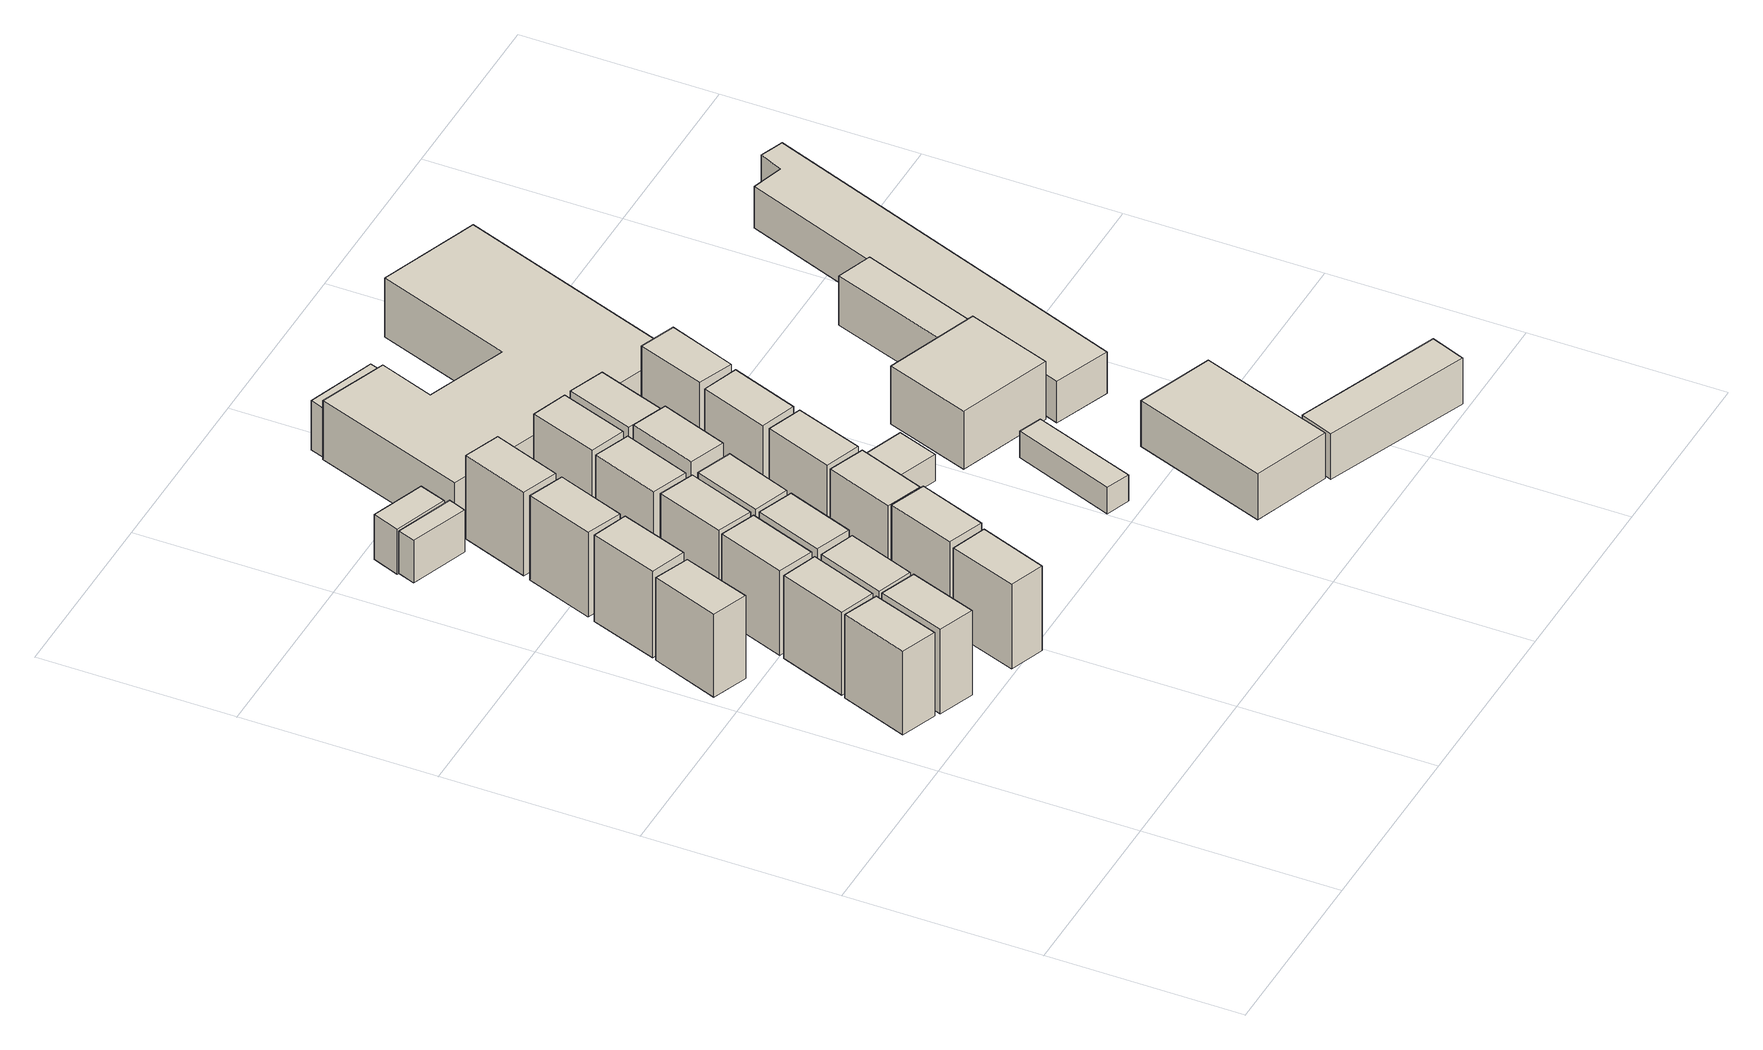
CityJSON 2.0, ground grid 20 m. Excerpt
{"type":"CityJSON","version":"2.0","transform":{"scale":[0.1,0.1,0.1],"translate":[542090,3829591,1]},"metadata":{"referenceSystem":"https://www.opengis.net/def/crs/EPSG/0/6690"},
"CityObjects":{
"building1":{"type":"Building","attributes":{"計測周辺長":19.15,"1/2500図郭":94,"区名":"住之江区","町丁目名称":"新北島８丁目","街区番号":1,"class":"3002","usage":"411","measuredHeight":9.4,"storeysAboveGround":3,"BuildingDetailAttribute.buildingRoofEdgeArea":21.75,"BuildingDetailAttribute.buildingStructureType":"601","BuildingDetailAttribute.buildingStructureOrgType":"1","BuildingDetailAttribute.detailedUsage":"1110","BuildingDetailAttribute.specifiedBuildingCoverageRate":0.6,"BuildingDetailAttribute.surveyYear":2017,"BuildingRiverFloodingRiskAttribute.description":"2","BuildingRiverFloodingRiskAttribute.rank":"2","BuildingRiverFloodingRiskAttribute.depth":1.35,"BuildingRiverFloodingRiskAttribute.adminType":"1","BuildingRiverFloodingRiskAttribute.scale":"1","BuildingRiverFloodingRiskAttribute.duration":66.6,"BuildingTsunamiRiskAttribute.description":"1","BuildingTsunamiRiskAttribute.rank":"2","BuildingTsunamiRiskAttribute.depth":1.38,"BuildingHighTideRiskAttribute.description":"1","BuildingHighTideRiskAttribute.rank":"3","BuildingHighTideRiskAttribute.depth":4.73,"BuildingIDAttribute.prefecture":"27","BuildingIDAttribute.city":"27125"},"geometry":[{"type":"Solid","lod":"1","boundaries":[[[[0,1,2,3]],[[2,4,5,3]],[[1,6,4,2]],[[0,7,6,1]],[[3,5,7,0]],[[4,6,7,5]]]]}]},
"building2":{"type":"Building","attributes":{"計測周辺長":23.92,"1/2500図郭":94,"区名":"住之江区","町丁目名称":"新北島８丁目","街区番号":1,"class":"3002","usage":"411","measuredHeight":9.4,"storeysAboveGround":3,"BuildingDetailAttribute.buildingRoofEdgeArea":31.25,"BuildingDetailAttribute.buildingStructureType":"601","BuildingDetailAttribute.buildingStructureOrgType":"1","BuildingDetailAttribute.detailedUsage":"1110","BuildingDetailAttribute.specifiedBuildingCoverageRate":0.6,"BuildingDetailAttribute.surveyYear":2017,"BuildingRiverFloodingRiskAttribute.description":"2","BuildingRiverFloodingRiskAttribute.rank":"2","BuildingRiverFloodingRiskAttribute.depth":1.25,"BuildingRiverFloodingRiskAttribute.adminType":"1","BuildingRiverFloodingRiskAttribute.scale":"1","BuildingRiverFloodingRiskAttribute.duration":66.6,"BuildingTsunamiRiskAttribute.description":"1","BuildingTsunamiRiskAttribute.rank":"2","BuildingTsunamiRiskAttribute.depth":1.24,"BuildingHighTideRiskAttribute.description":"1","BuildingHighTideRiskAttribute.rank":"3","BuildingHighTideRiskAttribute.depth":4.64,"BuildingIDAttribute.prefecture":"27","BuildingIDAttribute.city":"27125"},"geometry":[{"type":"Solid","lod":"1","boundaries":[[[[8,9,10,11]],[[10,12,13,11]],[[9,14,12,10]],[[8,15,14,9]],[[11,13,15,8]],[[12,14,15,13]]]]}]},
"building3":{"type":"Building","attributes":{"計測周辺長":20,"1/2500図郭":94,"区名":"住之江区","町丁目名称":"新北島８丁目","街区番号":1,"class":"3002","usage":"411","measuredHeight":9.6,"storeysAboveGround":3,"BuildingDetailAttribute.buildingRoofEdgeArea":24.48,"BuildingDetailAttribute.buildingStructureType":"601","BuildingDetailAttribute.buildingStructureOrgType":"1","BuildingDetailAttribute.detailedUsage":"1110","BuildingDetailAttribute.specifiedBuildingCoverageRate":0.6,"BuildingDetailAttribute.surveyYear":2017,"BuildingRiverFloodingRiskAttribute.description":"2","BuildingRiverFloodingRiskAttribute.rank":"2","BuildingRiverFloodingRiskAttribute.depth":1.45,"BuildingRiverFloodingRiskAttribute.adminType":"1","BuildingRiverFloodingRiskAttribute.scale":"1","BuildingRiverFloodingRiskAttribute.duration":66.6,"BuildingTsunamiRiskAttribute.description":"1","BuildingTsunamiRiskAttribute.rank":"2","BuildingTsunamiRiskAttribute.depth":1.55,"BuildingHighTideRiskAttribute.description":"1","BuildingHighTideRiskAttribute.rank":"3","BuildingHighTideRiskAttribute.depth":4.89,"BuildingIDAttribute.prefecture":"27","BuildingIDAttribute.city":"27125"},"geometry":[{"type":"Solid","lod":"1","boundaries":[[[[16,17,18,19]],[[18,20,21,19]],[[17,22,20,18]],[[16,23,22,17]],[[19,21,23,16]],[[20,22,23,21]]]]}]},
"building4":{"type":"Building","attributes":{"計測周辺長":25.06,"1/2500図郭":94,"区名":"住之江区","町丁目名称":"新北島８丁目","街区番号":1,"class":"3002","usage":"411","measuredHeight":9.4,"storeysAboveGround":3,"BuildingDetailAttribute.buildingRoofEdgeArea":32.57,"BuildingDetailAttribute.buildingStructureType":"601","BuildingDetailAttribute.buildingStructureOrgType":"1","BuildingDetailAttribute.detailedUsage":"1110","BuildingDetailAttribute.specifiedBuildingCoverageRate":0.6,"BuildingDetailAttribute.surveyYear":2017,"BuildingRiverFloodingRiskAttribute.description":"2","BuildingRiverFloodingRiskAttribute.rank":"2","BuildingRiverFloodingRiskAttribute.depth":1.25,"BuildingRiverFloodingRiskAttribute.adminType":"1","BuildingRiverFloodingRiskAttribute.scale":"1","BuildingRiverFloodingRiskAttribute.duration":66.6,"BuildingTsunamiRiskAttribute.description":"1","BuildingTsunamiRiskAttribute.rank":"2","BuildingTsunamiRiskAttribute.depth":1.38,"BuildingHighTideRiskAttribute.description":"1","BuildingHighTideRiskAttribute.rank":"3","BuildingHighTideRiskAttribute.depth":4.73,"BuildingIDAttribute.prefecture":"27","BuildingIDAttribute.city":"27125"},"geometry":[{"type":"Solid","lod":"1","boundaries":[[[[24,25,26,27]],[[26,28,29,27]],[[25,30,28,26]],[[24,31,30,25]],[[27,29,31,24]],[[28,30,31,29]]]]}]},
"building5":{"type":"Building","attributes":{"計測周辺長":22.5,"1/2500図郭":94,"区名":"住之江区","町丁目名称":"新北島８丁目","街区番号":1,"class":"3002","usage":"411","measuredHeight":9.8,"storeysAboveGround":3,"BuildingDetailAttribute.buildingRoofEdgeArea":28.6,"BuildingDetailAttribute.buildingStructureType":"601","BuildingDetailAttribute.buildingStructureOrgType":"1","BuildingDetailAttribute.detailedUsage":"1110","BuildingDetailAttribute.specifiedBuildingCoverageRate":0.6,"BuildingDetailAttribute.surveyYear":2017,"BuildingRiverFloodingRiskAttribute.description":"2","BuildingRiverFloodingRiskAttribute.rank":"2","BuildingRiverFloodingRiskAttribute.depth":1.25,"BuildingRiverFloodingRiskAttribute.adminType":"1","BuildingRiverFloodingRiskAttribute.scale":"1","BuildingRiverFloodingRiskAttribute.duration":58.38,"BuildingTsunamiRiskAttribute.description":"1","BuildingTsunamiRiskAttribute.rank":"2","BuildingTsunamiRiskAttribute.depth":1.03,"BuildingHighTideRiskAttribute.description":"1","BuildingHighTideRiskAttribute.rank":"3","BuildingHighTideRiskAttribute.depth":4.47,"BuildingIDAttribute.prefecture":"27","BuildingIDAttribute.city":"27125"},"geometry":[{"type":"Solid","lod":"1","boundaries":[[[[32,33,34,35]],[[34,36,37,35]],[[33,38,36,34]],[[32,39,38,33]],[[35,37,39,32]],[[36,38,39,37]]]]}]},
"building6":{"type":"Building","attributes":{"計測周辺長":26.66,"1/2500図郭":94,"区名":"住之江区","町丁目名称":"新北島８丁目","街区番号":1,"class":"3002","usage":"411","measuredHeight":9.4,"storeysAboveGround":3,"BuildingDetailAttribute.buildingRoofEdgeArea":38.91,"BuildingDetailAttribute.buildingStructureType":"601","BuildingDetailAttribute.buildingStructureOrgType":"1","BuildingDetailAttribute.detailedUsage":"1110","BuildingDetailAttribute.specifiedBuildingCoverageRate":0.6,"BuildingDetailAttribute.surveyYear":2017,"BuildingRiverFloodingRiskAttribute.description":"2","BuildingRiverFloodingRiskAttribute.rank":"2","BuildingRiverFloodingRiskAttribute.depth":1.25,"BuildingRiverFloodingRiskAttribute.adminType":"1","BuildingRiverFloodingRiskAttribute.scale":"1","BuildingRiverFloodingRiskAttribute.duration":66.6,"BuildingTsunamiRiskAttribute.description":"1","BuildingTsunamiRiskAttribute.rank":"2","BuildingTsunamiRiskAttribute.depth":1.35,"BuildingHighTideRiskAttribute.description":"1","BuildingHighTideRiskAttribute.rank":"3","BuildingHighTideRiskAttribute.depth":4.69,"BuildingIDAttribute.prefecture":"27","BuildingIDAttribute.city":"27125"},"geometry":[{"type":"Solid","lod":"1","boundaries":[[[[40,41,42,43]],[[42,44,45,43]],[[41,46,44,42]],[[40,47,46,41]],[[43,45,47,40]],[[44,46,47,45]]]]}]},
"building7":{"type":"Building","attributes":{"計測周辺長":24.02,"1/2500図郭":94,"区名":"住之江区","町丁目名称":"新北島８丁目","街区番号":1,"class":"3002","usage":"411","measuredHeight":9.6,"storeysAboveGround":3,"BuildingDetailAttribute.buildingRoofEdgeArea":30.55,"BuildingDetailAttribute.buildingStructureType":"601","BuildingDetailAttribute.buildingStructureOrgType":"1","BuildingDetailAttribute.detailedUsage":"1110","BuildingDetailAttribute.specifiedBuildingCoverageRate":0.6,"BuildingDetailAttribute.surveyYear":2017,"BuildingRiverFloodingRiskAttribute.description":"2","BuildingRiverFloodingRiskAttribute.rank":"2","BuildingRiverFloodingRiskAttribute.depth":1.35,"BuildingRiverFloodingRiskAttribute.adminType":"1","BuildingRiverFloodingRiskAttribute.scale":"1","BuildingRiverFloodingRiskAttribute.duration":66.6,"BuildingTsunamiRiskAttribute.description":"1","BuildingTsunamiRiskAttribute.rank":"2","BuildingTsunamiRiskAttribute.depth":1.16,"BuildingHighTideRiskAttribute.description":"1","BuildingHighTideRiskAttribute.rank":"3","BuildingHighTideRiskAttribute.depth":4.58,"BuildingIDAttribute.prefecture":"27","BuildingIDAttribute.city":"27125"},"geometry":[{"type":"Solid","lod":"1","boundaries":[[[[48,49,50,51]],[[50,52,53,51]],[[49,54,52,50]],[[48,55,54,49]],[[51,53,55,48]],[[52,54,55,53]]]]}]},
"building8":{"type":"Building","attributes":{"計測周辺長":20.97,"1/2500図郭":94,"区名":"住之江区","町丁目名称":"新北島８丁目","街区番号":1,"class":"3002","usage":"411","measuredHeight":9.6,"storeysAboveGround":3,"BuildingDetailAttribute.buildingRoofEdgeArea":26.14,"BuildingDetailAttribute.buildingStructureType":"601","BuildingDetailAttribute.buildingStructureOrgType":"1","BuildingDetailAttribute.detailedUsage":"1110","BuildingDetailAttribute.specifiedBuildingCoverageRate":0.6,"BuildingDetailAttribute.surveyYear":2017,"BuildingRiverFloodingRiskAttribute.description":"2","BuildingRiverFloodingRiskAttribute.rank":"2","BuildingRiverFloodingRiskAttribute.depth":1.45,"BuildingRiverFloodingRiskAttribute.adminType":"1","BuildingRiverFloodingRiskAttribute.scale":"1","BuildingRiverFloodingRiskAttribute.duration":66.6,"BuildingTsunamiRiskAttribute.description":"1","BuildingTsunamiRiskAttribute.rank":"2","BuildingTsunamiRiskAttribute.depth":1.5,"BuildingHighTideRiskAttribute.description":"1","BuildingHighTideRiskAttribute.rank":"3","BuildingHighTideRiskAttribute.depth":4.81,"BuildingIDAttribute.prefecture":"27","BuildingIDAttribute.city":"27125"},"geometry":[{"type":"Solid","lod":"1","boundaries":[[[[56,57,58,59]],[[58,60,61,59]],[[57,62,60,58]],[[56,63,62,57]],[[59,61,63,56]],[[60,62,63,61]]]]}]},
"building9":{"type":"Building","attributes":{"計測周辺長":25.14,"1/2500図郭":94,"区名":"住之江区","町丁目名称":"新北島８丁目","街区番号":1,"class":"3002","usage":"411","measuredHeight":9.6,"storeysAboveGround":3,"BuildingDetailAttribute.buildingRoofEdgeArea":33.87,"BuildingDetailAttribute.buildingStructureType":"601","BuildingDetailAttribute.buildingStructureOrgType":"1","BuildingDetailAttribute.detailedUsage":"1110","BuildingDetailAttribute.specifiedBuildingCoverageRate":0.6,"BuildingDetailAttribute.surveyYear":2017,"BuildingRiverFloodingRiskAttribute.description":"2","BuildingRiverFloodingRiskAttribute.rank":"2","BuildingRiverFloodingRiskAttribute.depth":1.15,"BuildingRiverFloodingRiskAttribute.adminType":"1","BuildingRiverFloodingRiskAttribute.scale":"1","BuildingRiverFloodingRiskAttribute.duration":58.38,"BuildingTsunamiRiskAttribute.description":"1","BuildingTsunamiRiskAttribute.rank":"2","BuildingTsunamiRiskAttribute.depth":0.86,"BuildingHighTideRiskAttribute.description":"1","BuildingHighTideRiskAttribute.rank":"3","BuildingHighTideRiskAttribute.depth":4.32,"BuildingIDAttribute.prefecture":"27","BuildingIDAttribute.city":"27125"},"geometry":[{"type":"Solid","lod":"1","boundaries":[[[[64,65,66,67]],[[66,68,69,67]],[[65,70,68,66]],[[64,71,70,65]],[[67,69,71,64]],[[68,70,71,69]]]]}]},
"building10":{"type":"Building","attributes":{"計測周辺長":24.96,"1/2500図郭":94,"区名":"住之江区","町丁目名称":"新北島８丁目","街区番号":1,"class":"3002","usage":"411","measuredHeight":9.6,"storeysAboveGround":3,"BuildingDetailAttribute.buildingRoofEdgeArea":35.41,"BuildingDetailAttribute.buildingStructureType":"601","BuildingDetailAttribute.buildingStructureOrgType":"1","BuildingDetailAttribute.detailedUsage":"1110","BuildingDetailAttribute.specifiedBuildingCoverageRate":0.6,"BuildingDetailAttribute.surveyYear":2017,"BuildingRiverFloodingRiskAttribute.description":"2","BuildingRiverFloodingRiskAttribute.rank":"2","BuildingRiverFloodingRiskAttribute.depth":1.25,"BuildingRiverFloodingRiskAttribute.adminType":"1","BuildingRiverFloodingRiskAttribute.scale":"1","BuildingRiverFloodingRiskAttribute.duration":66.6,"BuildingTsunamiRiskAttribute.description":"1","BuildingTsunamiRiskAttribute.rank":"2","BuildingTsunamiRiskAttribute.depth":1.16,"BuildingHighTideRiskAttribute.description":"1","BuildingHighTideRiskAttribute.rank":"3","BuildingHighTideRiskAttribute.depth":4.58,"BuildingIDAttribute.prefecture":"27","BuildingIDAttribute.city":"27125"},"geometry":[{"type":"Solid","lod":"1","boundaries":[[[[72,73,74,75]],[[74,76,77,75]],[[73,78,76,74]],[[72,79,78,73]],[[75,77,79,72]],[[76,78,79,77]]]]}]},
"building11":{"type":"Building","attributes":{"class":"3001","measuredHeight":4.8,"BuildingDetailAttribute.specifiedBuildingCoverageRate":0.6,"BuildingDetailAttribute.surveyYear":2017,"BuildingRiverFloodingRiskAttribute.description":"2","BuildingRiverFloodingRiskAttribute.rank":"2","BuildingRiverFloodingRiskAttribute.depth":1.05,"BuildingRiverFloodingRiskAttribute.adminType":"1","BuildingRiverFloodingRiskAttribute.scale":"1","BuildingRiverFloodingRiskAttribute.duration":56.62,"BuildingTsunamiRiskAttribute.description":"1","BuildingTsunamiRiskAttribute.rank":"2","BuildingTsunamiRiskAttribute.depth":0.83,"BuildingHighTideRiskAttribute.description":"1","BuildingHighTideRiskAttribute.rank":"3","BuildingHighTideRiskAttribute.depth":4.31,"BuildingIDAttribute.prefecture":"27","BuildingIDAttribute.city":"27125"},"geometry":[{"type":"Solid","lod":"1","boundaries":[[[[80,81,82,83]],[[82,84,85,83]],[[81,86,84,82]],[[80,87,86,81]],[[83,85,87,80]],[[84,86,87,85]]]]}]},
"building12":{"type":"Building","attributes":{"計測周辺長":21.47,"1/2500図郭":94,"区名":"住之江区","町丁目名称":"新北島８丁目","街区番号":1,"class":"3002","usage":"411","measuredHeight":9.7,"storeysAboveGround":3,"BuildingDetailAttribute.buildingRoofEdgeArea":25.79,"BuildingDetailAttribute.buildingStructureType":"601","BuildingDetailAttribute.buildingStructureOrgType":"1","BuildingDetailAttribute.detailedUsage":"1110","BuildingDetailAttribute.specifiedBuildingCoverageRate":0.6,"BuildingDetailAttribute.surveyYear":2017,"BuildingRiverFloodingRiskAttribute.description":"2","BuildingRiverFloodingRiskAttribute.rank":"2","BuildingRiverFloodingRiskAttribute.depth":1.15,"BuildingRiverFloodingRiskAttribute.adminType":"1","BuildingRiverFloodingRiskAttribute.scale":"1","BuildingRiverFloodingRiskAttribute.duration":58.38,"BuildingTsunamiRiskAttribute.description":"1","BuildingTsunamiRiskAttribute.rank":"2","BuildingTsunamiRiskAttribute.depth":1.1,"BuildingHighTideRiskAttribute.description":"1","BuildingHighTideRiskAttribute.rank":"3","BuildingHighTideRiskAttribute.depth":4.55,"BuildingIDAttribute.prefecture":"27","BuildingIDAttribute.city":"27125"},"geometry":[{"type":"Solid","lod":"1","boundaries":[[[[88,89,90,91]],[[90,92,93,91]],[[89,94,92,90]],[[88,95,94,89]],[[91,93,95,88]],[[92,94,95,93]]]]}]},
"building13":{"type":"Building","attributes":{"class":"3001","measuredHeight":5.1,"BuildingDetailAttribute.specifiedBuildingCoverageRate":0.6,"BuildingDetailAttribute.surveyYear":2017,"BuildingRiverFloodingRiskAttribute.description":"2","BuildingRiverFloodingRiskAttribute.rank":"2","BuildingRiverFloodingRiskAttribute.depth":1.05,"BuildingRiverFloodingRiskAttribute.adminType":"1","BuildingRiverFloodingRiskAttribute.scale":"1","BuildingRiverFloodingRiskAttribute.duration":56.62,"BuildingTsunamiRiskAttribute.description":"1","BuildingTsunamiRiskAttribute.rank":"2","BuildingTsunamiRiskAttribute.depth":0.83,"BuildingHighTideRiskAttribute.description":"1","BuildingHighTideRiskAttribute.rank":"3","BuildingHighTideRiskAttribute.depth":4.31,"BuildingIDAttribute.prefecture":"27","BuildingIDAttribute.city":"27125"},"geometry":[{"type":"Solid","lod":"1","boundaries":[[[[96,97,98,99]],[[98,100,101,99]],[[97,102,100,98]],[[96,103,102,97]],[[99,101,103,96]],[[100,102,103,101]]]]}]},
"building14":{"type":"Building","attributes":{"計測周辺長":26.67,"1/2500図郭":94,"区名":"住之江区","町丁目名称":"新北島８丁目","街区番号":1,"class":"3002","usage":"411","measuredHeight":10,"storeysAboveGround":3,"BuildingDetailAttribute.buildingRoofEdgeArea":38.3,"BuildingDetailAttribute.buildingStructureType":"601","BuildingDetailAttribute.buildingStructureOrgType":"1","BuildingDetailAttribute.detailedUsage":"1110","BuildingDetailAttribute.specifiedBuildingCoverageRate":0.6,"BuildingDetailAttribute.surveyYear":2017,"BuildingRiverFloodingRiskAttribute.description":"2","BuildingRiverFloodingRiskAttribute.rank":"2","BuildingRiverFloodingRiskAttribute.depth":1.45,"BuildingRiverFloodingRiskAttribute.adminType":"1","BuildingRiverFloodingRiskAttribute.scale":"1","BuildingRiverFloodingRiskAttribute.duration":66.6,"BuildingTsunamiRiskAttribute.description":"1","BuildingTsunamiRiskAttribute.rank":"2","BuildingTsunamiRiskAttribute.depth":1.16,"BuildingHighTideRiskAttribute.description":"1","BuildingHighTideRiskAttribute.rank":"3","BuildingHighTideRiskAttribute.depth":4.53,"BuildingIDAttribute.prefecture":"27","BuildingIDAttribute.city":"27125"},"geometry":[{"type":"Solid","lod":"1","boundaries":[[[[104,105,106,107]],[[106,108,109,107]],[[105,110,108,106]],[[104,111,110,105]],[[107,109,111,104]],[[108,110,111,109]]]]}]},
"building15":{"type":"Building","attributes":{"計測周辺長":25.45,"1/2500図郭":94,"区名":"住之江区","町丁目名称":"新北島８丁目","街区番号":1,"class":"3002","usage":"411","measuredHeight":9.5,"storeysAboveGround":3,"BuildingDetailAttribute.buildingRoofEdgeArea":34.6,"BuildingDetailAttribute.buildingStructureType":"601","BuildingDetailAttribute.buildingStructureOrgType":"1","BuildingDetailAttribute.detailedUsage":"1110","BuildingDetailAttribute.specifiedBuildingCoverageRate":0.6,"BuildingDetailAttribute.surveyYear":2017,"BuildingRiverFloodingRiskAttribute.description":"2","BuildingRiverFloodingRiskAttribute.rank":"2","BuildingRiverFloodingRiskAttribute.depth":1.15,"BuildingRiverFloodingRiskAttribute.adminType":"1","BuildingRiverFloodingRiskAttribute.scale":"1","BuildingRiverFloodingRiskAttribute.duration":58.38,"BuildingTsunamiRiskAttribute.description":"1","BuildingTsunamiRiskAttribute.rank":"2","BuildingTsunamiRiskAttribute.depth":1,"BuildingHighTideRiskAttribute.description":"1","BuildingHighTideRiskAttribute.rank":"3","BuildingHighTideRiskAttribute.depth":4.49,"BuildingIDAttribute.prefecture":"27","BuildingIDAttribute.city":"27125"},"geometry":[{"type":"Solid","lod":"1","boundaries":[[[[112,113,114,115]],[[114,116,117,115]],[[113,118,116,114]],[[112,119,118,113]],[[115,117,119,112]],[[116,118,119,117]]]]}]},
"building16":{"type":"Building","attributes":{"計測周辺長":23.55,"1/2500図郭":94,"区名":"住之江区","町丁目名称":"新北島８丁目","街区番号":1,"class":"3002","usage":"411","measuredHeight":9.7,"storeysAboveGround":3,"BuildingDetailAttribute.buildingRoofEdgeArea":32.45,"BuildingDetailAttribute.buildingStructureType":"601","BuildingDetailAttribute.buildingStructureOrgType":"1","BuildingDetailAttribute.detailedUsage":"1110","BuildingDetailAttribute.specifiedBuildingCoverageRate":0.6,"BuildingDetailAttribute.surveyYear":2017,"BuildingRiverFloodingRiskAttribute.description":"2","BuildingRiverFloodingRiskAttribute.rank":"2","BuildingRiverFloodingRiskAttribute.depth":1.25,"BuildingRiverFloodingRiskAttribute.adminType":"1","BuildingRiverFloodingRiskAttribute.scale":"1","BuildingRiverFloodingRiskAttribute.duration":58.38,"BuildingTsunamiRiskAttribute.description":"1","BuildingTsunamiRiskAttribute.rank":"2","BuildingTsunamiRiskAttribute.depth":1.1,"BuildingHighTideRiskAttribute.description":"1","BuildingHighTideRiskAttribute.rank":"3","BuildingHighTideRiskAttribute.depth":4.55,"BuildingIDAttribute.prefecture":"27","BuildingIDAttribute.city":"27125"},"geometry":[{"type":"Solid","lod":"1","boundaries":[[[[120,121,122,123]],[[122,124,125,123]],[[121,126,124,122]],[[120,127,126,121]],[[123,125,127,120]],[[124,126,127,125]]]]}]},
"building17":{"type":"Building","attributes":{"計測周辺長":24.8,"1/2500図郭":94,"区名":"住之江区","町丁目名称":"新北島８丁目","街区番号":1,"class":"3002","usage":"411","measuredHeight":9.5,"storeysAboveGround":3,"BuildingDetailAttribute.buildingRoofEdgeArea":31.74,"BuildingDetailAttribute.buildingStructureType":"601","BuildingDetailAttribute.buildingStructureOrgType":"1","BuildingDetailAttribute.detailedUsage":"1110","BuildingDetailAttribute.specifiedBuildingCoverageRate":0.6,"BuildingDetailAttribute.surveyYear":2017,"BuildingRiverFloodingRiskAttribute.description":"2","BuildingRiverFloodingRiskAttribute.rank":"2","BuildingRiverFloodingRiskAttribute.depth":1.04,"BuildingRiverFloodingRiskAttribute.adminType":"1","BuildingRiverFloodingRiskAttribute.scale":"1","BuildingRiverFloodingRiskAttribute.duration":58.38,"BuildingTsunamiRiskAttribute.description":"1","BuildingTsunamiRiskAttribute.rank":"2","BuildingTsunamiRiskAttribute.depth":1.02,"BuildingHighTideRiskAttribute.description":"1","BuildingHighTideRiskAttribute.rank":"3","BuildingHighTideRiskAttribute.depth":4.5,"BuildingIDAttribute.prefecture":"27","BuildingIDAttribute.city":"27125"},"geometry":[{"type":"Solid","lod":"1","boundaries":[[[[128,129,130,131]],[[130,132,133,131]],[[129,134,132,130]],[[128,135,134,129]],[[131,133,135,128]],[[132,134,135,133]]]]}]},
"building18":{"type":"Building","attributes":{"計測周辺長":24.56,"1/2500図郭":94,"区名":"住之江区","町丁目名称":"新北島８丁目","街区番号":1,"class":"3002","usage":"411","measuredHeight":9.6,"storeysAboveGround":3,"BuildingDetailAttribute.buildingRoofEdgeArea":34.32,"BuildingDetailAttribute.buildingStructureType":"601","BuildingDetailAttribute.buildingStructureOrgType":"1","BuildingDetailAttribute.detailedUsage":"1110","BuildingDetailAttribute.specifiedBuildingCoverageRate":0.6,"BuildingDetailAttribute.surveyYear":2017,"BuildingRiverFloodingRiskAttribute.description":"2","BuildingRiverFloodingRiskAttribute.rank":"2","BuildingRiverFloodingRiskAttribute.depth":1.15,"BuildingRiverFloodingRiskAttribute.adminType":"1","BuildingRiverFloodingRiskAttribute.scale":"1","BuildingRiverFloodingRiskAttribute.duration":66.6,"BuildingTsunamiRiskAttribute.description":"1","BuildingTsunamiRiskAttribute.rank":"2","BuildingTsunamiRiskAttribute.depth":1.14,"BuildingHighTideRiskAttribute.description":"1","BuildingHighTideRiskAttribute.rank":"3","BuildingHighTideRiskAttribute.depth":4.56,"BuildingIDAttribute.prefecture":"27","BuildingIDAttribute.city":"27125"},"geometry":[{"type":"Solid","lod":"1","boundaries":[[[[136,137,138,139]],[[138,140,141,139]],[[137,142,140,138]],[[136,143,142,137]],[[139,141,143,136]],[[140,142,143,141]]]]}]},
"building19":{"type":"Building","attributes":{"計測周辺長":26.16,"1/2500図郭":94,"区名":"住之江区","町丁目名称":"新北島８丁目","街区番号":1,"class":"3002","usage":"411","measuredHeight":10.5,"storeysAboveGround":3,"BuildingDetailAttribute.buildingRoofEdgeArea":38.37,"BuildingDetailAttribute.buildingStructureType":"601","BuildingDetailAttribute.buildingStructureOrgType":"1","BuildingDetailAttribute.detailedUsage":"1110","BuildingDetailAttribute.specifiedBuildingCoverageRate":0.6,"BuildingDetailAttribute.surveyYear":2017,"BuildingRiverFloodingRiskAttribute.description":"2","BuildingRiverFloodingRiskAttribute.rank":"2","BuildingRiverFloodingRiskAttribute.depth":1.04,"BuildingRiverFloodingRiskAttribute.adminType":"1","BuildingRiverFloodingRiskAttribute.scale":"1","BuildingRiverFloodingRiskAttribute.duration":58.38,"BuildingTsunamiRiskAttribute.description":"1","BuildingTsunamiRiskAttribute.rank":"2","BuildingTsunamiRiskAttribute.depth":1.1,"BuildingHighTideRiskAttribute.description":"1","BuildingHighTideRiskAttribute.rank":"3","BuildingHighTideRiskAttribute.depth":4.55,"BuildingIDAttribute.prefecture":"27","BuildingIDAttribute.city":"27125"},"geometry":[{"type":"Solid","lod":"1","boundaries":[[[[144,145,146,147]],[[146,148,149,147]],[[145,150,148,146]],[[144,151,150,145]],[[147,149,151,144]],[[148,150,151,149]]]]}]},
"building20":{"type":"Building","attributes":{"計測周辺長":24.73,"1/2500図郭":94,"区名":"住之江区","町丁目名称":"新北島８丁目","街区番号":1,"class":"3002","usage":"411","measuredHeight":9.5,"storeysAboveGround":3,"BuildingDetailAttribute.buildingRoofEdgeArea":31.47,"BuildingDetailAttribute.buildingStructureType":"601","BuildingDetailAttribute.buildingStructureOrgType":"1","BuildingDetailAttribute.detailedUsage":"1110","BuildingDetailAttribute.specifiedBuildingCoverageRate":0.6,"BuildingDetailAttribute.surveyYear":2017,"BuildingRiverFloodingRiskAttribute.description":"2","BuildingRiverFloodingRiskAttribute.rank":"2","BuildingRiverFloodingRiskAttribute.depth":1.15,"BuildingRiverFloodingRiskAttribute.adminType":"1","BuildingRiverFloodingRiskAttribute.scale":"1","BuildingRiverFloodingRiskAttribute.duration":58.38,"BuildingTsunamiRiskAttribute.description":"1","BuildingTsunamiRiskAttribute.rank":"2","BuildingTsunamiRiskAttribute.depth":1.02,"BuildingHighTideRiskAttribute.description":"1","BuildingHighTideRiskAttribute.rank":"3","BuildingHighTideRiskAttribute.depth":4.5,"BuildingIDAttribute.prefecture":"27","BuildingIDAttribute.city":"27125"},"geometry":[{"type":"Solid","lod":"1","boundaries":[[[[152,153,154,155]],[[154,156,157,155]],[[153,158,156,154]],[[152,159,158,153]],[[155,157,159,152]],[[156,158,159,157]]]]}]},
"building21":{"type":"Building","attributes":{"計測周辺長":22.98,"1/2500図郭":94,"区名":"住之江区","町丁目名称":"新北島８丁目","街区番号":1,"class":"3002","usage":"411","measuredHeight":9.6,"storeysAboveGround":3,"BuildingDetailAttribute.buildingRoofEdgeArea":31.19,"BuildingDetailAttribute.buildingStructureType":"601","BuildingDetailAttribute.buildingStructureOrgType":"1","BuildingDetailAttribute.detailedUsage":"1110","BuildingDetailAttribute.specifiedBuildingCoverageRate":0.6,"BuildingDetailAttribute.surveyYear":2017,"BuildingRiverFloodingRiskAttribute.description":"2","BuildingRiverFloodingRiskAttribute.rank":"2","BuildingRiverFloodingRiskAttribute.depth":1.25,"BuildingRiverFloodingRiskAttribute.adminType":"1","BuildingRiverFloodingRiskAttribute.scale":"1","BuildingRiverFloodingRiskAttribute.duration":66.6,"BuildingTsunamiRiskAttribute.description":"1","BuildingTsunamiRiskAttribute.rank":"2","BuildingTsunamiRiskAttribute.depth":1.14,"BuildingHighTideRiskAttribute.description":"1","BuildingHighTideRiskAttribute.rank":"3","BuildingHighTideRiskAttribute.depth":4.56,"BuildingIDAttribute.prefecture":"27","BuildingIDAttribute.city":"27125"},"geometry":[{"type":"Solid","lod":"1","boundaries":[[[[160,161,162,163]],[[162,164,165,163]],[[161,166,164,162]],[[160,167,166,161]],[[163,165,167,160]],[[164,166,167,165]]]]}]},
"building22":{"type":"Building","attributes":{"計測周辺長":26.54,"1/2500図郭":94,"区名":"住之江区","町丁目名称":"新北島８丁目","街区番号":1,"class":"3002","usage":"411","measuredHeight":9.7,"storeysAboveGround":3,"BuildingDetailAttribute.buildingRoofEdgeArea":39.38,"BuildingDetailAttribute.buildingStructureType":"601","BuildingDetailAttribute.buildingStructureOrgType":"1","BuildingDetailAttribute.detailedUsage":"1110","BuildingDetailAttribute.specifiedBuildingCoverageRate":0.6,"BuildingDetailAttribute.surveyYear":2017,"BuildingRiverFloodingRiskAttribute.description":"2","BuildingRiverFloodingRiskAttribute.rank":"2","BuildingRiverFloodingRiskAttribute.depth":1.04,"BuildingRiverFloodingRiskAttribute.adminType":"1","BuildingRiverFloodingRiskAttribute.scale":"1","BuildingRiverFloodingRiskAttribute.duration":58.38,"BuildingTsunamiRiskAttribute.description":"1","BuildingTsunamiRiskAttribute.rank":"2","BuildingTsunamiRiskAttribute.depth":1.06,"BuildingHighTideRiskAttribute.description":"1","BuildingHighTideRiskAttribute.rank":"3","BuildingHighTideRiskAttribute.depth":4.55,"BuildingIDAttribute.prefecture":"27","BuildingIDAttribute.city":"27125"},"geometry":[{"type":"Solid","lod":"1","boundaries":[[[[168,169,170,171]],[[170,172,173,171]],[[169,174,172,170]],[[168,175,174,169]],[[171,173,175,168]],[[172,174,175,173]]]]}]},
"building23":{"type":"Building","attributes":{"計測周辺長":26.66,"1/2500図郭":94,"区名":"住之江区","町丁目名称":"新北島８丁目","街区番号":1,"class":"3002","usage":"411","measuredHeight":9.6,"storeysAboveGround":3,"BuildingDetailAttribute.buildingRoofEdgeArea":39.75,"BuildingDetailAttribute.buildingStructureType":"601","BuildingDetailAttribute.buildingStructureOrgType":"1","BuildingDetailAttribute.detailedUsage":"1110","BuildingDetailAttribute.specifiedBuildingCoverageRate":0.6,"BuildingDetailAttribute.surveyYear":2017,"BuildingRiverFloodingRiskAttribute.description":"2","BuildingRiverFloodingRiskAttribute.rank":"2","BuildingRiverFloodingRiskAttribute.depth":0.954,"BuildingRiverFloodingRiskAttribute.adminType":"1","BuildingRiverFloodingRiskAttribute.scale":"1","BuildingRiverFloodingRiskAttribute.duration":52.3,"BuildingTsunamiRiskAttribute.description":"1","BuildingTsunamiRiskAttribute.rank":"2","BuildingTsunamiRiskAttribute.depth":1.1,"BuildingHighTideRiskAttribute.description":"1","BuildingHighTideRiskAttribute.rank":"3","BuildingHighTideRiskAttribute.depth":4.55,"BuildingIDAttribute.prefecture":"27","BuildingIDAttribute.city":"27125"},"geometry":[{"type":"Solid","lod":"1","boundaries":[[[[176,177,178,179]],[[178,180,181,179]],[[177,182,180,178]],[[176,183,182,177]],[[179,181,183,176]],[[180,182,183,181]]]]}]},
"building24":{"type":"Building","attributes":{"class":"3001","BuildingDetailAttribute.specifiedBuildingCoverageRate":0.6,"BuildingDetailAttribute.surveyYear":2017,"BuildingRiverFloodingRiskAttribute.description":"2","BuildingRiverFloodingRiskAttribute.rank":"2","BuildingRiverFloodingRiskAttribute.depth":0.958,"BuildingRiverFloodingRiskAttribute.adminType":"1","BuildingRiverFloodingRiskAttribute.scale":"1","BuildingRiverFloodingRiskAttribute.duration":53.53,"BuildingTsunamiRiskAttribute.description":"1","BuildingTsunamiRiskAttribute.rank":"2","BuildingTsunamiRiskAttribute.depth":0.92,"BuildingHighTideRiskAttribute.description":"1","BuildingHighTideRiskAttribute.rank":"3","BuildingHighTideRiskAttribute.depth":4.37,"BuildingIDAttribute.prefecture":"27","BuildingIDAttribute.city":"27125"},"geometry":[{"type":"Solid","lod":"1","boundaries":[[[[184,185,186,187]],[[186,188,189,187]],[[185,190,188,186]],[[184,191,190,185]],[[187,189,191,184]],[[188,190,191,189]]]]}]},
"building25":{"type":"Building","attributes":{"class":"3001","measuredHeight":5.6,"BuildingDetailAttribute.specifiedBuildingCoverageRate":0.6,"BuildingDetailAttribute.surveyYear":2017,"BuildingRiverFloodingRiskAttribute.description":"2","BuildingRiverFloodingRiskAttribute.rank":"2","BuildingRiverFloodingRiskAttribute.depth":1.25,"BuildingRiverFloodingRiskAttribute.adminType":"1","BuildingRiverFloodingRiskAttribute.scale":"1","BuildingRiverFloodingRiskAttribute.duration":56.62,"BuildingTsunamiRiskAttribute.description":"1","BuildingTsunamiRiskAttribute.rank":"2","BuildingTsunamiRiskAttribute.depth":1.25,"BuildingHighTideRiskAttribute.description":"1","BuildingHighTideRiskAttribute.rank":"3","BuildingHighTideRiskAttribute.depth":4.75,"BuildingIDAttribute.prefecture":"27","BuildingIDAttribute.city":"27125"},"geometry":[{"type":"Solid","lod":"1","boundaries":[[[[192,193,194,195]],[[194,196,197,195]],[[193,198,196,194]],[[192,199,198,193]],[[195,197,199,192]],[[196,198,199,197]]]]}]},
"building26":{"type":"Building","attributes":{"class":"3001","BuildingDetailAttribute.specifiedBuildingCoverageRate":0.6,"BuildingDetailAttribute.surveyYear":2017,"BuildingRiverFloodingRiskAttribute.description":"2","BuildingRiverFloodingRiskAttribute.rank":"2","BuildingRiverFloodingRiskAttribute.depth":1.06,"BuildingRiverFloodingRiskAttribute.adminType":"1","BuildingRiverFloodingRiskAttribute.scale":"1","BuildingRiverFloodingRiskAttribute.duration":53.53,"BuildingTsunamiRiskAttribute.description":"1","BuildingTsunamiRiskAttribute.rank":"2","BuildingTsunamiRiskAttribute.depth":0.83,"BuildingHighTideRiskAttribute.description":"1","BuildingHighTideRiskAttribute.rank":"3","BuildingHighTideRiskAttribute.depth":4.29,"BuildingIDAttribute.prefecture":"27","BuildingIDAttribute.city":"27125"},"geometry":[{"type":"Solid","lod":"1","boundaries":[[[[200,201,202,203]],[[202,204,205,203]],[[201,206,204,202]],[[200,207,206,201]],[[203,205,207,200]],[[204,206,207,205]]]]}]},
"building27":{"type":"Building","attributes":{"計測周辺長":26.13,"1/2500図郭":94,"区名":"住之江区","町丁目名称":"新北島８丁目","街区番号":1,"class":"3002","usage":"411","measuredHeight":9.8,"storeysAboveGround":3,"BuildingDetailAttribute.buildingRoofEdgeArea":39,"BuildingDetailAttribute.buildingStructureType":"601","BuildingDetailAttribute.buildingStructureOrgType":"1","BuildingDetailAttribute.detailedUsage":"1110","BuildingDetailAttribute.specifiedBuildingCoverageRate":0.6,"BuildingDetailAttribute.surveyYear":2017,"BuildingRiverFloodingRiskAttribute.description":"2","BuildingRiverFloodingRiskAttribute.rank":"2","BuildingRiverFloodingRiskAttribute.depth":1.15,"BuildingRiverFloodingRiskAttribute.adminType":"1","BuildingRiverFloodingRiskAttribute.scale":"1","BuildingRiverFloodingRiskAttribute.duration":52.3,"BuildingTsunamiRiskAttribute.description":"1","BuildingTsunamiRiskAttribute.rank":"2","BuildingTsunamiRiskAttribute.depth":1.03,"BuildingHighTideRiskAttribute.description":"1","BuildingHighTideRiskAttribute.rank":"3","BuildingHighTideRiskAttribute.depth":4.51,"BuildingIDAttribute.prefecture":"27","BuildingIDAttribute.city":"27125"},"geometry":[{"type":"Solid","lod":"1","boundaries":[[[[208,209,210,211]],[[210,212,213,211]],[[209,214,212,210]],[[208,215,214,209]],[[211,213,215,208]],[[212,214,215,213]]]]}]},
"building28":{"type":"Building","attributes":{"計測周辺長":118.28,"1/2500図郭":94,"区名":"住之江区","町丁目名称":"新北島８丁目","街区番号":1,"class":"3001","usage":"401","measuredHeight":6.7,"storeysAboveGround":1,"BuildingDetailAttribute.buildingRoofEdgeArea":501.87,"BuildingDetailAttribute.buildingStructureType":"610","BuildingDetailAttribute.buildingStructureOrgType":"2","BuildingDetailAttribute.detailedUsage":"1310","BuildingDetailAttribute.specifiedBuildingCoverageRate":0.6,"BuildingDetailAttribute.surveyYear":2017,"BuildingRiverFloodingRiskAttribute.description":"2","BuildingRiverFloodingRiskAttribute.rank":"2","BuildingRiverFloodingRiskAttribute.depth":1.46,"BuildingRiverFloodingRiskAttribute.adminType":"1","BuildingRiverFloodingRiskAttribute.scale":"1","BuildingRiverFloodingRiskAttribute.duration":66.07,"BuildingTsunamiRiskAttribute.description":"1","BuildingTsunamiRiskAttribute.rank":"2","BuildingTsunamiRiskAttribute.depth":1.03,"BuildingHighTideRiskAttribute.description":"1","BuildingHighTideRiskAttribute.rank":"3","BuildingHighTideRiskAttribute.depth":4.53,"BuildingIDAttribute.prefecture":"27","BuildingIDAttribute.city":"27125"},"geometry":[{"type":"Solid","lod":"1","boundaries":[[[[216,217,218,219,220,221,222,223]],[[222,224,225,223]],[[221,226,224,222]],[[220,227,226,221]],[[219,228,227,220]],[[218,229,228,219]],[[217,230,229,218]],[[216,231,230,217]],[[223,225,231,216]],[[224,226,227,228,229,230,231,225]]]]}]},
"building29":{"type":"Building","attributes":{"計測周辺長":46.73,"1/2500図郭":94,"区名":"住之江区","町丁目名称":"新北島８丁目","街区番号":1,"class":"3001","usage":"401","measuredHeight":5.2,"storeysAboveGround":1,"BuildingDetailAttribute.buildingRoofEdgeArea":126.04,"BuildingDetailAttribute.buildingStructureType":"610","BuildingDetailAttribute.buildingStructureOrgType":"2","BuildingDetailAttribute.detailedUsage":"1310","BuildingDetailAttribute.specifiedBuildingCoverageRate":0.6,"BuildingDetailAttribute.surveyYear":2017,"BuildingRiverFloodingRiskAttribute.description":"2","BuildingRiverFloodingRiskAttribute.rank":"2","BuildingRiverFloodingRiskAttribute.depth":1.16,"BuildingRiverFloodingRiskAttribute.adminType":"1","BuildingRiverFloodingRiskAttribute.scale":"1","BuildingRiverFloodingRiskAttribute.duration":72.98,"BuildingTsunamiRiskAttribute.description":"1","BuildingTsunamiRiskAttribute.rank":"2","BuildingTsunamiRiskAttribute.depth":1.15,"BuildingHighTideRiskAttribute.description":"1","BuildingHighTideRiskAttribute.rank":"3","BuildingHighTideRiskAttribute.depth":4.2,"BuildingIDAttribute.prefecture":"27","BuildingIDAttribute.city":"27125"},"geometry":[{"type":"Solid","lod":"1","boundaries":[[[[232,233,234,235]],[[234,236,237,235]],[[233,238,236,234]],[[232,239,238,233]],[[235,237,239,232]],[[236,238,239,237]]]]}]},
"building30":{"type":"Building","attributes":{"計測周辺長":39.19,"1/2500図郭":94,"区名":"住之江区","町丁目名称":"新北島８丁目","街区番号":1,"class":"3001","usage":"401","measuredHeight":6.6,"storeysAboveGround":2,"BuildingDetailAttribute.buildingRoofEdgeArea":95.7,"BuildingDetailAttribute.buildingStructureType":"610","BuildingDetailAttribute.buildingStructureOrgType":"2","BuildingDetailAttribute.detailedUsage":"1310","BuildingDetailAttribute.specifiedBuildingCoverageRate":0.6,"BuildingDetailAttribute.surveyYear":2017,"BuildingRiverFloodingRiskAttribute.description":"2","BuildingRiverFloodingRiskAttribute.rank":"2","BuildingRiverFloodingRiskAttribute.depth":0.958,"BuildingRiverFloodingRiskAttribute.adminType":"1","BuildingRiverFloodingRiskAttribute.scale":"1","BuildingRiverFloodingRiskAttribute.duration":53.53,"BuildingTsunamiRiskAttribute.description":"1","BuildingTsunamiRiskAttribute.rank":"2","BuildingTsunamiRiskAttribute.depth":0.99,"BuildingHighTideRiskAttribute.description":"1","BuildingHighTideRiskAttribute.rank":"3","BuildingHighTideRiskAttribute.depth":4.47,"BuildingIDAttribute.prefecture":"27","BuildingIDAttribute.city":"27125"},"geometry":[{"type":"Solid","lod":"1","boundaries":[[[[240,241,242,243]],[[242,244,245,243]],[[241,246,244,242]],[[240,247,246,241]],[[243,245,247,240]],[[244,246,247,245]]]]}]},
"building31":{"type":"Building","attributes":{"計測周辺長":39.79,"1/2500図郭":94,"区名":"住之江区","町丁目名称":"新北島８丁目","街区番号":1,"class":"3003","usage":"431","measuredHeight":5.2,"storeysAboveGround":1,"BuildingDetailAttribute.buildingRoofEdgeArea":61.05,"BuildingDetailAttribute.buildingStructureType":"610","BuildingDetailAttribute.buildingStructureOrgType":"2","BuildingDetailAttribute.detailedUsage":"1720","BuildingDetailAttribute.specifiedBuildingCoverageRate":0.6,"BuildingDetailAttribute.surveyYear":2017,"BuildingRiverFloodingRiskAttribute.description":"2","BuildingRiverFloodingRiskAttribute.rank":"2","BuildingRiverFloodingRiskAttribute.depth":1.47,"BuildingRiverFloodingRiskAttribute.adminType":"1","BuildingRiverFloodingRiskAttribute.scale":"1","BuildingRiverFloodingRiskAttribute.duration":64.3,"BuildingTsunamiRiskAttribute.description":"1","BuildingTsunamiRiskAttribute.rank":"2","BuildingTsunamiRiskAttribute.depth":1.42,"BuildingHighTideRiskAttribute.description":"1","BuildingHighTideRiskAttribute.rank":"3","BuildingHighTideRiskAttribute.depth":4.89,"BuildingIDAttribute.prefecture":"27","BuildingIDAttribute.city":"27125"},"geometry":[{"type":"Solid","lod":"1","boundaries":[[[[248,249,250,251]],[[250,252,253,251]],[[249,254,252,250]],[[248,255,254,249]],[[251,253,255,248]],[[252,254,255,253]]]]}]},
"building32":{"type":"Building","attributes":{"class":"3003","measuredHeight":5.6,"BuildingDetailAttribute.specifiedBuildingCoverageRate":0.6,"BuildingDetailAttribute.surveyYear":2017,"BuildingRiverFloodingRiskAttribute.description":"2","BuildingRiverFloodingRiskAttribute.rank":"2","BuildingRiverFloodingRiskAttribute.depth":1.05,"BuildingRiverFloodingRiskAttribute.adminType":"1","BuildingRiverFloodingRiskAttribute.scale":"1","BuildingRiverFloodingRiskAttribute.duration":52.3,"BuildingTsunamiRiskAttribute.description":"1","BuildingTsunamiRiskAttribute.rank":"2","BuildingTsunamiRiskAttribute.depth":1.06,"BuildingHighTideRiskAttribute.description":"1","BuildingHighTideRiskAttribute.rank":"3","BuildingHighTideRiskAttribute.depth":4.55,"BuildingIDAttribute.prefecture":"27","BuildingIDAttribute.city":"27125"},"geometry":[{"type":"Solid","lod":"1","boundaries":[[[[256,257,258,259]],[[258,260,261,259]],[[257,262,260,258]],[[256,263,262,257]],[[259,261,263,256]],[[260,262,263,261]]]]}]},
"building33":{"type":"Building","attributes":{"計測周辺長":96.1,"1/2500図郭":94,"区名":"住之江区","町丁目名称":"新北島８丁目","街区番号":1,"class":"3003","usage":"454","measuredHeight":4.6,"storeysAboveGround":2,"BuildingDetailAttribute.buildingRoofEdgeArea":252.59,"BuildingDetailAttribute.buildingStructureType":"610","BuildingDetailAttribute.buildingStructureOrgType":"2","BuildingDetailAttribute.detailedUsage":"1930","BuildingDetailAttribute.specifiedBuildingCoverageRate":0.6,"BuildingDetailAttribute.surveyYear":2017,"BuildingRiverFloodingRiskAttribute.description":"2","BuildingRiverFloodingRiskAttribute.rank":"2","BuildingRiverFloodingRiskAttribute.depth":1.16,"BuildingRiverFloodingRiskAttribute.adminType":"1","BuildingRiverFloodingRiskAttribute.scale":"1","BuildingRiverFloodingRiskAttribute.duration":64.48,"BuildingTsunamiRiskAttribute.description":"1","BuildingTsunamiRiskAttribute.rank":"2","BuildingTsunamiRiskAttribute.depth":1.15,"BuildingHighTideRiskAttribute.description":"1","BuildingHighTideRiskAttribute.rank":"3","BuildingHighTideRiskAttribute.depth":4.65,"BuildingIDAttribute.prefecture":"27","BuildingIDAttribute.city":"27125"},"geometry":[{"type":"Solid","lod":"1","boundaries":[[[[264,265,266,267,268,269]],[[268,270,271,269]],[[267,272,270,268]],[[266,273,272,267]],[[265,274,273,266]],[[264,275,274,265]],[[269,271,275,264]],[[270,272,273,274,275,271]]]]}]}
},
"vertices":[
[33,251,3],[59,321,3],[95,307,3],[70,237,3],[95,307,98],[70,237,98],[59,321,98],[33,251,98],
[7,426,5],[33,496,5],[69,482,5],[44,412,5],[69,482,99],[44,412,99],[33,496,99],[7,426,99],
[75,234,3],[100,304,3],[137,290,3],[112,220,3],[137,290,99],[112,220,99],[100,304,99],[75,234,99],
[59,324,5],[85,394,5],[122,381,5],[96,311,5],[122,381,99],[96,311,99],[85,394,99],[59,324,99],
[35,500,5],[60,570,5],[97,557,5],[72,487,5],[97,557,103],[72,487,103],[60,570,103],[35,500,103],
[101,307,5],[127,377,5],[164,364,5],[138,294,5],[164,364,99],[138,294,99],[127,377,99],[101,307,99],
[87,399,5],[113,469,5],[150,455,5],[124,385,5],[150,455,101],[124,385,101],[113,469,101],[87,399,101],
[160,204,4],[185,274,4],[222,261,4],[196,191,4],[222,261,100],[196,191,100],[185,274,100],[160,204,100],
[62,577,6],[88,647,6],[125,633,6],[99,563,6],[125,633,102],[99,563,102],[88,647,102],[62,577,102],
[129,382,5],[155,452,5],[192,438,5],[166,368,5],[192,438,102],[166,368,102],[155,452,102],[129,382,102],
[104,734,8],[97,716,8],[37,738,8],[44,756,8],[37,738,56],[44,756,56],[97,716,56],[104,734,56],
[115,473,5],[141,543,5],[178,529,5],[152,459,5],[178,529,102],[152,459,102],[141,543,102],[115,473,102],
[109,765,7],[99,737,7],[43,757,7],[54,785,7],[43,757,58],[54,785,58],[99,737,58],[109,765,58],
[186,278,5],[212,348,5],[249,334,5],[223,264,5],[249,334,105],[223,264,105],[212,348,105],[186,278,105],
[90,654,7],[116,724,7],[153,710,7],[127,640,7],[153,710,102],[127,640,102],[116,724,102],[90,654,102],
[157,456,6],[183,526,6],[220,512,6],[194,443,6],[220,512,102],[194,443,102],[183,526,102],[157,456,102],
[142,550,6],[168,620,6],[205,606,6],[179,536,6],[205,606,101],[179,536,101],[168,620,101],[142,550,101],
[214,352,6],[240,422,6],[277,408,6],[251,338,6],[277,408,101],[251,338,101],[240,422,101],[214,352,101],
[184,533,6],[210,603,6],[247,589,6],[221,519,6],[247,589,111],[221,519,111],[210,603,111],[184,533,111],
[171,625,7],[196,695,7],[233,682,7],[208,612,7],[233,682,102],[208,612,102],[196,695,102],[171,625,102],
[242,426,6],[268,496,6],[304,483,6],[279,413,6],[304,483,102],[279,413,102],[268,496,102],[242,426,102],
[213,609,7],[238,679,7],[275,665,7],[250,595,7],[275,665,104],[250,595,104],[238,679,104],[213,609,104],
[269,503,7],[295,573,7],[332,560,7],[306,490,7],[332,560,102],[306,490,102],[295,573,102],[269,503,102],
[294,410,8],[310,451,8],[387,423,8],[372,381,8],[387,423,38],[372,381,38],[310,451,38],[294,410,38],
[171,892,4],[176,906,4],[247,881,4],[242,866,4],[247,881,60],[242,866,60],[176,906,60],[171,892,60],
[396,222,7],[436,328,7],[460,319,7],[421,213,7],[460,319,37],[421,213,37],[436,328,37],[396,222,37],
[298,579,7],[323,649,7],[360,635,7],[334,565,7],[360,635,105],[334,565,105],[323,649,105],[298,579,105],
[112,733,3],[169,891,3],[239,865,3],[218,808,3],[302,777,3],[353,918,3],[457,880,3],[369,639,3],[457,880,70],[369,639,70],[353,918,70],[302,777,70],[218,808,70],[239,865,70],[169,891,70],[112,733,70],
[450,99,4],[501,239,4],[580,210,4],[530,70,4],[580,210,56],[530,70,56],[501,239,56],[450,99,56],
[399,366,7],[430,453,7],[527,418,7],[496,331,7],[527,418,73],[496,331,73],[430,453,73],[399,366,73],
[697,43,2],[683,7,2],[533,66,2],[547,101,2],[533,66,54],[547,101,54],[683,7,54],[697,43,54],
[495,433,7],[539,557,7],[576,544,7],[531,421,7],[576,544,63],[531,421,63],[539,557,63],[495,433,63],
[498,321,5],[636,687,5],[669,677,5],[680,701,5],[704,692,5],[556,299,5],[704,692,52],[556,299,52],[680,701,52],[669,677,52],[636,687,52],[498,321,52]
]}
